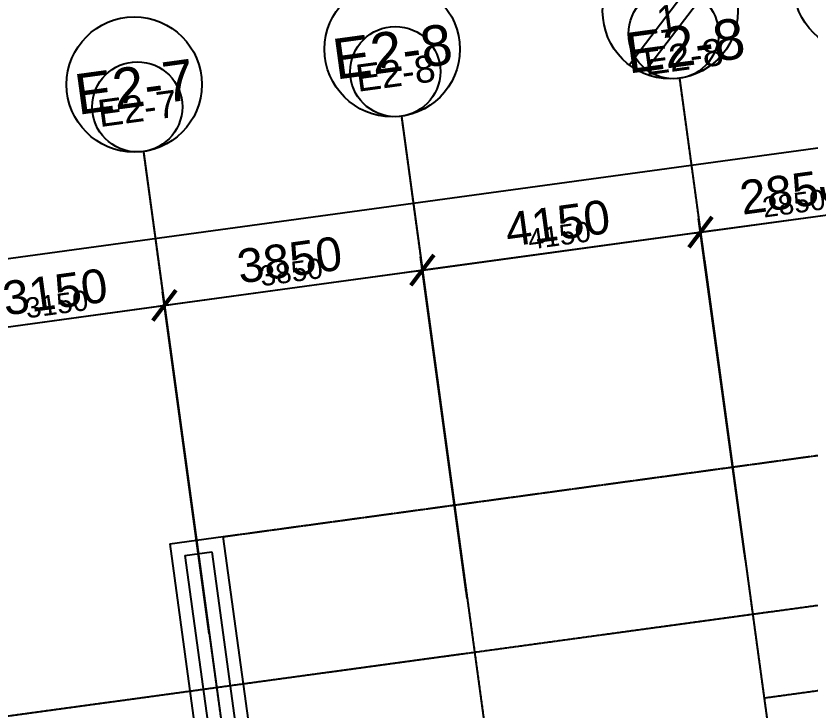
# Model space of a CAD drawing. Header units: millimetres. Extents: x -39175 to 150737, y -15023 to 140542.
# Drawn here: x -11401 to 342, y 118383 to 128647 of the extents above; entities that cross this region are included whole.
import ezdxf
from ezdxf.enums import TextEntityAlignment as Align

# ---------------------------------------------------------------- set-up
doc = ezdxf.new("R2010")
doc.units = ezdxf.units.MM
doc.header["$LTSCALE"] = 10
doc.linetypes.add('E-RG-1F$0$$0$DOTE', pattern=[2.42, 2, -0.2, 0.02, -0.2])
doc.linetypes.add('E2-RI-5F$0$DASH', pattern=[0.35, 0.25, -0.1])
for name, color, linetype in [('A—墙体', 7, 'Continuous'), ('A—文字索引', 40, 'Continuous'), ('A—轴线、尺寸', 1, 'Continuous'), ('A—门窗', 135, 'Continuous'), ('E2-RI-5F$0$A-A-建筑投影线', 53, 'E2-RI-5F$0$DASH'), ('轴线100', 1, 'Continuous')]:
    doc.layers.add(name, color=color, linetype=linetype)
doc.styles.add('ARIAL', font='arial.ttf')
doc.dimstyles.new('200', dxfattribs={"dimscale": 200, "dimtxt": 2.5, "dimasz": 2, "dimexe": 1, "dimexo": 1, "dimgap": 0.8, "dimtad": 1, "dimdec": 0, "dimdsep": 46, "dimtxsty": 'ARIAL', "dimblk1": 'ARCHTICK', "dimblk2": 'ARCHTICK', "dimsah": 1, "dimcen": -0.9, "dimdle": 1, "dimclrd": 256, "dimclre": 256, "dimclrt": 40, "dimaunit": 1, "dimadec": 0, "dimazin": 0, "dimtfac": 0.35, "dimtdec": 0, "dimtix": 1, "dimtmove": 2, "dimatfit": 3, "dimldrblk": 'ARCHTICK', "dimfxl": 0, "dimtvp": 0.8, "dimtolj": 1, "dimtzin": 0, "dimarcsym": 0})
doc.dimstyles.new('副本 100', dxfattribs={"dimscale": 100, "dimtxt": 2.5, "dimasz": 2, "dimexe": 1, "dimexo": 1, "dimgap": 0.8, "dimtad": 1, "dimdec": 0, "dimdsep": 46, "dimtxsty": 'ARIAL', "dimblk1": 'ARCHTICK', "dimblk2": 'ARCHTICK', "dimsah": 1, "dimcen": -0.9, "dimdle": 1, "dimclrd": 256, "dimclre": 256, "dimclrt": 40, "dimaunit": 1, "dimadec": 0, "dimazin": 0, "dimtfac": 0.35, "dimtdec": 0, "dimtix": 1, "dimtmove": 2, "dimatfit": 3, "dimldrblk": 'ARCHTICK', "dimfxl": 0, "dimtvp": 0.8, "dimtolj": 1, "dimtzin": 0, "dimarcsym": 0})

# ---------------------------------------------------------------- blocks, each defined once
blk = doc.blocks.new('_ArchTick')
at = {"color": 0, "linetype": 'ByBlock', "const_width": 0.15}
blk.add_lwpolyline([(-0.5, -0.5), (0.5, 0.5)], dxfattribs=at)
blk = doc.blocks.new('*D4653')
at = {"layer": 'A—轴线、尺寸', "linetype": 'ByBlock', "lineweight": -2}
for p, q in [((78472, 131607), (77673, 137453)), ((-33466, 122060), (77898, 137282)), ((-32387, 115642), (-33295, 122285))]:
    blk.add_line(p, q, dxfattribs=at)
at = {"layer": 'Defpoints', "color": 0, "linetype": 'ByBlock'}
for p in [(77700, 137255), (78499, 131409), (-32360, 115444, 0)]:
    blk.add_point(p, dxfattribs=at)
at = {"layer": 'A—轴线、尺寸', "linetype": 'ByBlock', "lineweight": -2, "xscale": 400, "yscale": 400, "zscale": 400}
for p, rotation in [((77700, 137255), 7.783339573525556), ((-33268, 122087), 187.7833395735256)]:
    blk.add_blockref('_ArchTick', p, dxfattribs=dict(at, rotation=rotation))
at = {"layer": 'A—轴线、尺寸', "color": 40, "linetype": 'ByBlock', "insert": (22160, 130082), "char_height": 500, "attachment_point": 5, "rotation": 7.7833, "style": 'ARIAL'}
blk.add_mtext('\\A1;112000', dxfattribs=at)
blk = doc.blocks.new('*D4658')
at = {"layer": 'A—轴线、尺寸', "linetype": 'ByBlock', "lineweight": -2}
for p, q in [((-8555, 119611), (-9232, 124565)), ((-12524, 123913), (-9007, 124394)), ((-11676, 119184), (-12353, 124138))]:
    blk.add_line(p, q, dxfattribs=at)
at = {"layer": 'Defpoints', "color": 0, "linetype": 'ByBlock'}
for p in [(-9205, 124367), (-8528, 119413), (-11649, 118986)]:
    blk.add_point(p, dxfattribs=at)
at = {"layer": 'A—轴线、尺寸', "linetype": 'ByBlock', "lineweight": -2, "xscale": 400, "yscale": 400, "zscale": 400}
for p, rotation in [((-9205, 124367), 7.783339573525556), ((-12326, 123940), 187.7833395735256)]:
    blk.add_blockref('_ArchTick', p, dxfattribs=dict(at, rotation=rotation))
at = {"layer": 'A—轴线、尺寸', "color": 40, "linetype": 'ByBlock', "insert": (-10822, 124565), "char_height": 500, "attachment_point": 5, "rotation": 7.7833, "style": 'ARIAL'}
blk.add_mtext('\\A1;3150', dxfattribs=at)
blk = doc.blocks.new('*D4659')
at = {"layer": 'A—轴线、尺寸', "linetype": 'ByBlock', "lineweight": -2}
for p, q in [((-4740, 120132), (-5418, 125086)), ((-9403, 124340), (-5192, 124915)), ((-8555, 119611), (-9232, 124565))]:
    blk.add_line(p, q, dxfattribs=at)
at = {"layer": 'Defpoints', "color": 0, "linetype": 'ByBlock'}
for p in [(-5391, 124888), (-4713, 119934), (-8528, 119413)]:
    blk.add_point(p, dxfattribs=at)
at = {"layer": 'A—轴线、尺寸', "linetype": 'ByBlock', "lineweight": -2, "xscale": 400, "yscale": 400, "zscale": 400}
for p, rotation in [((-5391, 124888), 7.783339573525556), ((-9205, 124367), 187.7833395735256)]:
    blk.add_blockref('_ArchTick', p, dxfattribs=dict(at, rotation=rotation))
at = {"layer": 'A—轴线、尺寸', "color": 40, "linetype": 'ByBlock', "insert": (-7354, 125039), "char_height": 500, "attachment_point": 5, "rotation": 7.7833, "style": 'ARIAL'}
blk.add_mtext('\\A1;3850', dxfattribs=at)
blk = doc.blocks.new('*D4660')
at = {"layer": 'A—轴线、尺寸', "linetype": 'ByBlock', "lineweight": -2}
for p, q in [((-629, 120694), (-1306, 125648)), ((-5589, 124861), (-1081, 125477)), ((-4741, 120132), (-5418, 125086))]:
    blk.add_line(p, q, dxfattribs=at)
at = {"layer": 'Defpoints', "color": 0, "linetype": 'ByBlock'}
for p in [(-1279, 125450), (-602, 120496), (-4713, 119934)]:
    blk.add_point(p, dxfattribs=at)
at = {"layer": 'A—轴线、尺寸', "linetype": 'ByBlock', "lineweight": -2, "xscale": 400, "yscale": 400, "zscale": 400}
for p, rotation in [((-1279, 125450), 7.783339573525556), ((-5391, 124888), 187.7833395735256)]:
    blk.add_blockref('_ArchTick', p, dxfattribs=dict(at, rotation=rotation))
at = {"layer": 'A—轴线、尺寸', "color": 40, "linetype": 'ByBlock', "insert": (-3391, 125581), "char_height": 500, "attachment_point": 5, "rotation": 7.7833, "style": 'ARIAL'}
blk.add_mtext('\\A1;4150', dxfattribs=at)
blk = doc.blocks.new('*D4734')
at = {"layer": 'A—轴线、尺寸', "linetype": 'ByBlock', "lineweight": -2}
for p, q in [((2195, 121080), (1518, 126034)), ((-1477, 125423), (1743, 125863)), ((-629, 120694), (-1306, 125648))]:
    blk.add_line(p, q, dxfattribs=at)
at = {"layer": 'Defpoints', "color": 0, "linetype": 'ByBlock'}
for p in [(1545, 125836), (2222, 120882), (-602, 120496)]:
    blk.add_point(p, dxfattribs=at)
at = {"layer": 'A—轴线、尺寸', "linetype": 'ByBlock', "lineweight": -2, "xscale": 400, "yscale": 400, "zscale": 400}
for p, rotation in [((1545, 125836), 7.783339573525556), ((-1279, 125450), 187.7833395735256)]:
    blk.add_blockref('_ArchTick', p, dxfattribs=dict(at, rotation=rotation))
at = {"layer": 'A—轴线、尺寸', "color": 40, "linetype": 'ByBlock', "insert": (77, 126055), "char_height": 500, "attachment_point": 5, "rotation": 7.7833, "style": 'ARIAL'}
blk.add_mtext('\\A1;2850', dxfattribs=at)
blk = doc.blocks.new('*D4848')
at = {"layer": 'Defpoints', "color": 0}
for p in [(-191585, 138385), (-190772, 132439), (-287774, 118470, 0)]:
    blk.add_point(p, dxfattribs=at)
at = {"layer": '轴线100', "lineweight": -2}
for p, q in [((-190786, 132539), (-191598, 138484)), ((-288781, 125099), (-191486, 138398)), ((-287787, 118569), (-288695, 125212))]:
    blk.add_line(p, q, dxfattribs=at)
at = {"layer": '轴线100', "lineweight": -2, "xscale": 200, "yscale": 200, "zscale": 200}
for p, rotation in [((-191585, 138385), 7.783339565574511), ((-288682, 125113), 187.7833395655745)]:
    blk.add_blockref('_ArchTick', p, dxfattribs=dict(at, rotation=rotation))
at = {"layer": '轴线100', "color": 40, "insert": (-240165, 131980), "char_height": 300, "attachment_point": 5, "rotation": 7.7833, "style": 'ARIAL'}
blk.add_mtext('\\A1;98000', dxfattribs=at)
blk = doc.blocks.new('*D4853')
at = {"layer": 'Defpoints', "color": 0}
for p in [(-264619, 127392), (-263942, 122438), (-267063, 122012)]:
    blk.add_point(p, dxfattribs=at)
at = {"layer": '轴线100', "lineweight": -2}
for p, q in [((-263955, 122537), (-264633, 127492)), ((-267839, 126952), (-264520, 127406)), ((-267076, 122111), (-267754, 127065))]:
    blk.add_line(p, q, dxfattribs=at)
at = {"layer": '轴线100', "lineweight": -2, "xscale": 200, "yscale": 200, "zscale": 200}
for p, rotation in [((-264619, 127392), 7.783339565574511), ((-267740, 126966), 187.7833395655745)]:
    blk.add_blockref('_ArchTick', p, dxfattribs=dict(at, rotation=rotation))
at = {"layer": '轴线100', "color": 40, "insert": (-266211, 127410), "char_height": 300, "attachment_point": 5, "rotation": 7.7833, "style": 'ARIAL'}
blk.add_mtext('\\A1;3150', dxfattribs=at)
blk = doc.blocks.new('*D4854')
at = {"layer": 'Defpoints', "color": 0}
for p in [(-260805, 127914), (-260127, 122960), (-263942, 122438)]:
    blk.add_point(p, dxfattribs=at)
at = {"layer": '轴线100', "lineweight": -2}
for p, q in [((-260141, 123059), (-260818, 128013)), ((-264718, 127379), (-260706, 127927)), ((-263955, 122537), (-264633, 127492))]:
    blk.add_line(p, q, dxfattribs=at)
at = {"layer": '轴线100', "lineweight": -2, "xscale": 200, "yscale": 200, "zscale": 200}
for p, rotation in [((-260805, 127914), 7.783339565574511), ((-264619, 127392), 187.7833395655745)]:
    blk.add_blockref('_ArchTick', p, dxfattribs=dict(at, rotation=rotation))
at = {"layer": '轴线100', "color": 40, "insert": (-262743, 127884), "char_height": 300, "attachment_point": 5, "rotation": 7.7833, "style": 'ARIAL'}
blk.add_mtext('\\A1;3850', dxfattribs=at)
blk = doc.blocks.new('*D4855')
at = {"layer": 'Defpoints', "color": 0}
for p in [(-256693, 128476), (-256016, 123521), (-260127, 122959)]:
    blk.add_point(p, dxfattribs=at)
at = {"layer": '轴线100', "lineweight": -2}
for p, q in [((-260904, 127900), (-256594, 128489)), ((-256029, 123621), (-256706, 128575)), ((-260141, 123059), (-260818, 128013))]:
    blk.add_line(p, q, dxfattribs=at)
at = {"layer": '轴线100', "lineweight": -2, "xscale": 200, "yscale": 200, "zscale": 200}
for p, rotation in [((-256693, 128476), 7.783339565574511), ((-260805, 127914), 187.7833395655745)]:
    blk.add_blockref('_ArchTick', p, dxfattribs=dict(at, rotation=rotation))
at = {"layer": '轴线100', "color": 40, "insert": (-258780, 128426), "char_height": 300, "attachment_point": 5, "rotation": 7.7833, "style": 'ARIAL'}
blk.add_mtext('\\A1;4150', dxfattribs=at)
blk = doc.blocks.new('*D4747')
at = {"layer": 'Defpoints', "color": 0}
for p in [(-253869, 128862), (-253192, 123907), (-256016, 123522)]:
    blk.add_point(p, dxfattribs=at)
at = {"layer": '轴线100', "lineweight": -2}
for p, q in [((-253205, 124007), (-253883, 128961)), ((-256792, 128462), (-253770, 128875)), ((-256029, 123621), (-256706, 128575))]:
    blk.add_line(p, q, dxfattribs=at)
at = {"layer": '轴线100', "lineweight": -2, "xscale": 200, "yscale": 200, "zscale": 200}
for p, rotation in [((-253869, 128862), 7.783339565574511), ((-256693, 128476), 187.7833395655745)]:
    blk.add_blockref('_ArchTick', p, dxfattribs=dict(at, rotation=rotation))
at = {"layer": '轴线100', "color": 40, "insert": (-255313, 128900), "char_height": 300, "attachment_point": 5, "rotation": 7.7833, "style": 'ARIAL'}
blk.add_mtext('\\A1;2850', dxfattribs=at)
blk = doc.blocks.new('A$C1C9D1350')
at = {"layer": '轴线100', "linetype": 'E-RG-1F$0$$0$DOTE'}
for p, q in [((-187050.8, 132237.2), (-291775.7, 117922.8)), ((-186872.9, 130999.9), (-255751.1, 121585.2)), ((-257003.9, 130750.8), (-252510.8, 97879.7)), ((-261115.6, 130188.8), (-256622.6, 97317.7)), ((-264930.2, 129667.4), (-261001.3, 100923.9)), ((-256635.8, 128058.7), (-255175.4, 117374.4))]:
    blk.add_line(p, q, dxfattribs=at)
at = {"layer": '轴线100', "linetype": 'ByBlock'}
blk.add_line((-256688.9, 131936.9), (-257493, 130880.1), dxfattribs=at)
for centre in [(-257091, 131408.5), (-261205.8, 130849.3), (-265020.4, 130327.9)]:
    blk.add_circle(centre, 666.7, dxfattribs=at)
at = {"layer": '轴线100', "color": 40, "style": 'ARIAL'}
for s, p in [('1', (-257184.6, 131632.9)), ('E2-8', (-256945.9, 131070.6)), ('E2-8', (-261202.8, 130827.4)), ('E2-7', (-265017.3, 130306))]:
    blk.add_text(s, height=400, rotation=7.78334, dxfattribs=at).set_placement(p, align=Align.MIDDLE_CENTER)
at = {"layer": '轴线100'}
for base, p1, p2, picture, middle in [((-191584.9, 138384.5), (-287773.8, 118469.7, 0), (-190772.3, 132439.5), '*D4848', (-240164.9, 131979.6)), ((-253869.1, 128861.8), (-256015.6, 123521.5), (-253191.9, 123907.5), '*D4747', (-255312.5, 128899.8)), ((-256692.9, 128475.8), (-260127.5, 122959.5), (-256015.7, 123521.5), '*D4855', (-258780.4, 128425.8)), ((-260804.6, 127913.8), (-263941.9, 122438.2), (-260127.4, 122959.6), '*D4854', (-262743.5, 127884.3)), ((-264619.1, 127392.4), (-267062.9, 122011.6), (-263941.9, 122438.2), '*D4853', (-266211.2, 127410.3))]:
    dim = blk.add_linear_dim(base=base, p1=p1, p2=p2, angle=7.78334, dimstyle='副本 100', override={"dimtxt": 3}, dxfattribs=at)
    dim.commit()
    dim.dimension.update_dxf_attribs({"geometry": picture, "text_midpoint": middle})

msp = doc.modelspace()

# ---------------------------------------------------------------- linework, layer by layer
at = {"layer": 'A—墙体'}
for p, q in [((-8901.6, 120668.8), (-8505.3, 120723)), ((-8505.3, 120723), (-7717.2, 114957.4)), ((-8901.6, 120668.8), (-8116.1, 114922.2)), ((-8703.4, 120695.9), (-7917.9, 114949.3))]:
    msp.add_line(p, q, dxfattribs=at)
at = {"layer": 'A—轴线、尺寸', "linetype": 'E-RG-1F$0$$0$DOTE', "ltscale": 500}
for p, q in [((79137.4, 130684.4), (-37184.4, 114784.7)), ((79311.1, 129446.5), (-337, 118559.6)), ((-1589.8, 127725.2), (2903.2, 94854.1)), ((-5701.6, 127163.2), (-1208.5, 94292.1)), ((-9516.1, 126641.8), (-5587.3, 97898.3)), ((-1221.8, 125033.1), (238.6, 114348.8))]:
    msp.add_line(p, q, dxfattribs=at)
at = {"layer": 'A—轴线、尺寸', "linetype": 'ByBlock'}
msp.add_line((-1122, 129508.7), (-2328.2, 127923.4), dxfattribs=at)
for centre in [(1098.6, 129102), (-1725.1, 128716), (-5836.9, 128154), (-9651.4, 127632.6)]:
    msp.add_circle(centre, 1000, dxfattribs=at)
at = {"layer": 'A—门窗'}
for p, q in [((-9126.8, 120839.9), (-8334.2, 120948.2)), ((-9126.8, 120839.9), (-8314.2, 114895.1)), ((-7521.7, 115003.9), (-8334.2, 120948.2))]:
    msp.add_line(p, q, dxfattribs=at)
at = {"layer": 'E2-RI-5F$0$A-A-建筑投影线'}
msp.add_line((-8334.2, 120948.2), (73356.5, 132114.2), dxfattribs=at)

# ---------------------------------------------------------------- block references
at = {"layer": '轴线100'}
msp.add_blockref('A$C1C9D1350', (255414.1, -3026), dxfattribs=at)

# ---------------------------------------------------------------- texts
at = {"layer": 'A—文字索引', "style": 'ARIAL'}
for s, p in [('E2-8', (-1507.5, 128209.3)), ('E2-8', (-5832.4, 128121.1)), ('E2-7', (-9646.9, 127599.7))]:
    msp.add_text(s, height=600, rotation=7.78334, dxfattribs=at).set_placement(p, align=Align.MIDDLE_CENTER)

# ---------------------------------------------------------------- dimensions: what is measured, and where the dimension line sits
at = {"layer": 'A—轴线、尺寸', "linetype": 'ByBlock'}
for base, p1, p2, picture, middle in [((77700.2, 137254.9), (-32359.8, 115444.1, 0), (78499.3, 131408.6), '*D4653', (22159.9, 130082.5)), ((1545, 125836.2), (-601.6, 120495.9), (2222.2, 120881.9), '*D4734', (76.9, 126054.6)), ((-1278.8, 125450.2), (-4713.4, 119933.9), (-601.7, 120495.9), '*D4660', (-3391, 125580.6)), ((-5390.5, 124888.2), (-8527.9, 119412.6), (-4713.4, 119934), '*D4659', (-7354.1, 125039.2)), ((-9205.1, 124366.8), (-11648.9, 118986), (-8527.9, 119412.6), '*D4658', (-10821.8, 124565.2))]:
    dim = msp.add_linear_dim(base=base, p1=p1, p2=p2, angle=7.78334, dimstyle='200', dxfattribs=at)
    dim.commit()
    dim.dimension.update_dxf_attribs({"geometry": picture, "text_midpoint": middle})

doc.saveas('drawing.dxf')
